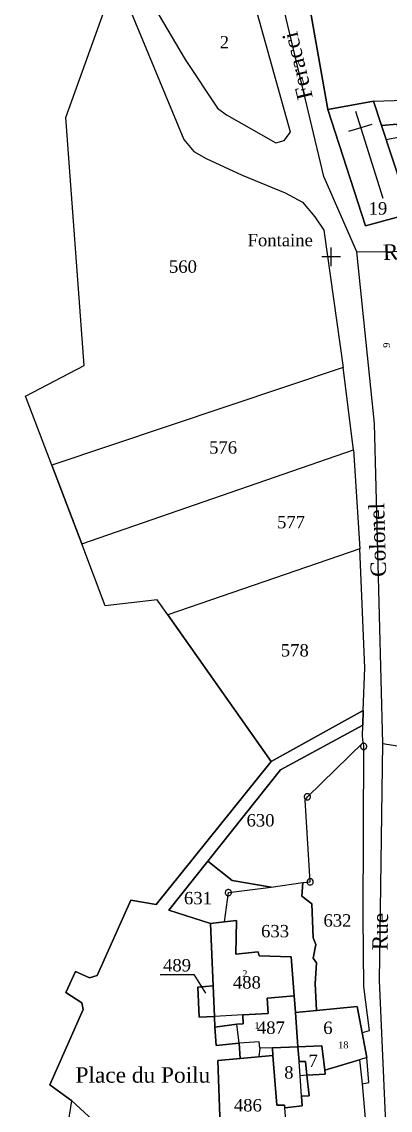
# Model space of a CAD drawing. Extents: x 1207245 to 1207999, y 6153356 to 6154119.
# Drawn here: x 1207338.8 to 1207398.5, y 6153678.6 to 6153854.7 of the extents above; entities that cross this region are included whole.
import ezdxf

# ---------------------------------------------------------------- set-up
doc = ezdxf.new("R2010")
doc.units = 0
doc.linetypes.add('CONTINU', pattern=[0])
doc.layers.get('0').update_dxf_attribs({"linetype": 'CONTINU'})
for name, color, linetype in [('1LIEUDIT', 7, 'CONTINU'), ('1PARCELLE', 7, 'CONTINU'), ('1SECTION', 7, 'CONTINU'), ('1SUBDSECT', 7, 'CONTINU'), ('1TRONROU', 7, 'CONTINU'), ('1ZONCOMM', 7, 'CONTINU'), ('3BATIDUR', 7, 'CONTINU'), ('3BATILEGER', 7, 'CONTINU'), ('3BORNE', 7, 'CONTINU'), ('3CALVAIRE', 7, 'CONTINU'), ('3CALVAIRETEX', 7, 'CONTINU'), ('3EGLISE', 7, 'CONTINU'), ('3FISCLINE', 7, 'CONTINUOUS'), ('3FLECHEPAR', 7, 'CONTINU'), ('3NUMVOIE', 7, 'CONTINU'), ('3PARCELLETEX', 7, 'CONTINU'), ('3TRONROUTEX', 7, 'CONTINU'), ('3ZONCOMMTEX', 7, 'CONTINU')]:
    doc.layers.add(name, color=color, linetype=linetype)
doc.styles.get("Standard").update_dxf_attribs({"font": 'Times New Roman'})

# ---------------------------------------------------------------- blocks, each defined once
blk = doc.blocks.new('BORLIPRO')
blk.add_lwpolyline([(-0.07, 0.5), (-0.19, 0.47), (-0.31, 0.4), (-0.4, 0.31), (-0.47, 0.19), (-0.5, 0.07), (-0.5, -0.07), (-0.47, -0.19), (-0.4, -0.31), (-0.31, -0.4), (-0.19, -0.47), (-0.07, -0.5), (0.07, -0.5), (0.19, -0.47), (0.31, -0.4), (0.4, -0.31), (0.47, -0.19), (0.5, -0.07), (0.5, 0.07), (0.47, 0.19), (0.4, 0.31), (0.31, 0.4), (0.19, 0.47), (0.07, 0.5)], close=True)
blk = doc.blocks.new('DETATOPO')
for points in [[(-1.5, 0), (1.5, 0)], [(0, -1.5), (0, 1.5)]]:
    blk.add_lwpolyline(points)

msp = doc.modelspace()

# ---------------------------------------------------------------- linework, layer by layer
at = {"layer": '1LIEUDIT'}
msp.add_lwpolyline([(1207338.78, 6153629.16), (1207346.91, 6153680.19), (1207343.33, 6153682.76), (1207348.75, 6153694.96), (1207348.51, 6153696.03), (1207345.92, 6153697.69), (1207347.46, 6153701.09), (1207349.74, 6153700.06), (1207351, 6153700.44), (1207356.47, 6153712.61), (1207360.57, 6153711.9), (1207379.18, 6153735.05), (1207362.45, 6153758.75), (1207360.72, 6153761.17), (1207352.29, 6153760.23), (1207348.5, 6153770.26), (1207343.67, 6153782.98), (1207339.39, 6153794.11), (1207348.9, 6153799.07), (1207345.92, 6153839.19), (1207353.04, 6153859.03)], dxfattribs=at)
at = {"layer": '1PARCELLE'}
for points in [[(1207372.25, 6153872.78), (1207360.04, 6153870.44), (1207359.88, 6153871.15), (1207356.64, 6153884.04), (1207350.63, 6153882.58), (1207354.68, 6153867.82), (1207356.44, 6153864.29), (1207358.07, 6153860.75), (1207365.27, 6153848.55), (1207370.47, 6153840.68), (1207371.96, 6153839.58), (1207379.91, 6153835.06), (1207381.29, 6153835.45), (1207382.28, 6153836.83), (1207372.25, 6153872.78)], [(1207388.35, 6153840.47), (1207395.73, 6153841.8), (1207397.05, 6153837.87), (1207399.56, 6153838.07), (1207403.12, 6153838.35), (1207411.29, 6153839.07), (1207417.54, 6153839.67), (1207412.61, 6153861.95), (1207408.18, 6153882.68), (1207394.87, 6153878.09), (1207394.25, 6153879.73), (1207389.67, 6153878.12), (1207382.13, 6153875.63), (1207388.35, 6153840.47)], [(1207390.84, 6153798.74), (1207343.67, 6153782.98), (1207339.39, 6153794.11), (1207348.9, 6153799.07), (1207345.92, 6153839.19), (1207353.04, 6153859.03), (1207355.33, 6153859.08), (1207365.05, 6153835.64), (1207366.67, 6153833.68), (1207368.66, 6153832.55), (1207374.47, 6153829.83), (1207381.44, 6153826.97), (1207384.27, 6153825.46), (1207386.25, 6153823.1), (1207387.71, 6153820.96), (1207390.84, 6153798.74)], [(1207388.35, 6153840.47), (1207395.73, 6153841.8), (1207397.05, 6153837.87), (1207400.46, 6153827.58), (1207401.77, 6153823.66), (1207394.46, 6153821.65), (1207388.35, 6153840.47)], [(1207397.05, 6153837.87), (1207399.56, 6153838.07), (1207403.12, 6153838.35), (1207411.29, 6153839.07), (1207412.57, 6153823.79), (1207410.54, 6153823.79), (1207403.38, 6153823.63), (1207401.77, 6153823.66), (1207400.46, 6153827.58), (1207397.05, 6153837.87)], [(1207390.84, 6153798.74), (1207343.67, 6153782.98), (1207348.5, 6153770.26), (1207392.52, 6153785.46), (1207390.84, 6153798.74)], [(1207348.5, 6153770.26), (1207392.52, 6153785.46), (1207393.54, 6153769.44), (1207362.45, 6153758.75), (1207360.72, 6153761.17), (1207352.29, 6153760.23), (1207348.5, 6153770.26)], [(1207379.18, 6153735.05), (1207394.06, 6153743.28), (1207394.34, 6153750.17), (1207393.54, 6153769.44), (1207362.45, 6153758.75), (1207379.18, 6153735.05)], [(1207394, 6153740.93), (1207380.7, 6153733.7), (1207368.93, 6153718.94), (1207372.87, 6153715.77), (1207379.19, 6153714.69), (1207384.31, 6153715.49), (1207385.48, 6153715.57), (1207384.67, 6153728.79), (1207385.03, 6153729.33), (1207394.06, 6153738.1), (1207393.94, 6153739.16), (1207394, 6153740.93)], [(1207393.89, 6153691.18), (1207393.07, 6153695.43), (1207386.52, 6153694.78), (1207386.28, 6153699.12), (1207386.53, 6153702.46), (1207385.97, 6153703.25), (1207386.39, 6153705.45), (1207385.95, 6153706.5), (1207385.76, 6153712.03), (1207384.12, 6153713.27), (1207384.31, 6153715.49), (1207385.48, 6153715.57), (1207384.67, 6153728.79), (1207385.03, 6153729.33), (1207394.06, 6153738.1), (1207394.14, 6153737.47), (1207394.02, 6153709.98), (1207394.1, 6153698.63), (1207395.04, 6153691.48), (1207393.89, 6153691.18)], [(1207368.93, 6153718.94), (1207362.62, 6153711), (1207369.33, 6153708.84), (1207371.62, 6153709.1), (1207372.24, 6153713.84), (1207379.19, 6153714.69), (1207372.87, 6153715.77), (1207368.93, 6153718.94)], [(1207383.1, 6153694.44), (1207382.9, 6153697.14), (1207382.43, 6153703.46), (1207377.2, 6153703.63), (1207377.05, 6153704.24), (1207373.45, 6153703.89), (1207373.55, 6153709.33), (1207371.62, 6153709.1), (1207372.24, 6153713.84), (1207379.19, 6153714.69), (1207384.31, 6153715.49), (1207384.12, 6153713.27), (1207385.76, 6153712.03), (1207385.95, 6153706.5), (1207386.39, 6153705.45), (1207385.97, 6153703.25), (1207386.53, 6153702.46), (1207386.28, 6153699.12), (1207386.52, 6153694.78), (1207383.1, 6153694.44)], [(1207369.33, 6153708.84), (1207369.78, 6153698.75), (1207370, 6153693.81), (1207370.05, 6153692.06), (1207373.63, 6153692.55), (1207374.64, 6153692.6), (1207374.57, 6153694.05), (1207378.67, 6153694.26), (1207378.51, 6153696.77), (1207382.9, 6153697.14), (1207382.43, 6153703.46), (1207377.2, 6153703.63), (1207377.05, 6153704.24), (1207373.45, 6153703.89), (1207373.55, 6153709.33), (1207371.62, 6153709.1), (1207369.33, 6153708.84)], [(1207369.78, 6153698.75), (1207367.28, 6153698.56), (1207367.52, 6153693.68), (1207370, 6153693.81), (1207369.78, 6153698.75)], [(1207370.05, 6153692.06), (1207370.24, 6153689.1), (1207373.97, 6153689.47), (1207374.16, 6153687.03), (1207379.46, 6153687.51), (1207379.36, 6153688.74), (1207383.51, 6153688.89), (1207383.1, 6153694.44), (1207382.9, 6153697.14), (1207378.51, 6153696.77), (1207378.67, 6153694.26), (1207374.57, 6153694.05), (1207374.64, 6153692.6), (1207373.63, 6153692.55), (1207370.05, 6153692.06)], [(1207387.87, 6153685.1), (1207393.46, 6153686.81), (1207393.9, 6153682.9), (1207395.01, 6153683.11), (1207394.66, 6153687.18), (1207393.89, 6153691.18), (1207393.07, 6153695.43), (1207386.52, 6153694.78), (1207383.1, 6153694.44), (1207383.51, 6153688.89), (1207387.4, 6153689.04), (1207387.87, 6153685.1)], [(1207374.16, 6153687.03), (1207370.51, 6153686.69), (1207371.08, 6153671.57), (1207373.93, 6153671.77), (1207374.43, 6153670.09), (1207375.06, 6153668.72), (1207376.72, 6153667.2), (1207378.18, 6153666.64), (1207382.53, 6153667.04), (1207381.74, 6153674.35), (1207381.38, 6153679.01), (1207381.35, 6153679.47), (1207380.09, 6153679.45), (1207379.46, 6153687.51), (1207374.16, 6153687.03)], [(1207381.38, 6153679.01), (1207381.35, 6153679.47), (1207380.09, 6153679.45), (1207379.46, 6153687.51), (1207379.36, 6153688.74), (1207383.51, 6153688.89), (1207383.68, 6153686.53), (1207384.73, 6153686.54), (1207384.96, 6153684.29), (1207385.32, 6153680.99), (1207384.09, 6153680.92), (1207384.21, 6153679.33), (1207381.38, 6153679.01)], [(1207387.87, 6153685.1), (1207387.94, 6153684.5), (1207384.96, 6153684.29), (1207384.73, 6153686.54), (1207383.68, 6153686.53), (1207383.51, 6153688.89), (1207387.4, 6153689.04), (1207387.87, 6153685.1)], [(1207382.53, 6153667.04), (1207381.74, 6153674.35), (1207381.38, 6153679.01), (1207384.21, 6153679.33), (1207384.09, 6153680.92), (1207385.32, 6153680.99), (1207384.96, 6153684.29), (1207387.94, 6153684.5), (1207387.87, 6153685.1), (1207393.46, 6153686.81), (1207393.9, 6153682.9), (1207395.16, 6153668.61), (1207382.53, 6153667.04)]]:
    msp.add_lwpolyline(points, close=True, dxfattribs=at)
msp.add_lwpolyline([(1207338.78, 6153629.16), (1207346.91, 6153680.19), (1207343.33, 6153682.76), (1207348.75, 6153694.96), (1207348.51, 6153696.03), (1207345.92, 6153697.69), (1207347.46, 6153701.09), (1207349.74, 6153700.06), (1207351, 6153700.44), (1207356.47, 6153712.61), (1207360.57, 6153711.9), (1207379.18, 6153735.05), (1207394.06, 6153743.28), (1207394, 6153740.93), (1207380.7, 6153733.7), (1207368.93, 6153718.94), (1207362.62, 6153711), (1207369.33, 6153708.84), (1207369.78, 6153698.75), (1207367.28, 6153698.56), (1207367.52, 6153693.68), (1207370, 6153693.81), (1207370.05, 6153692.06), (1207370.24, 6153689.1), (1207373.97, 6153689.47), (1207374.16, 6153687.03), (1207370.51, 6153686.69), (1207371.08, 6153671.57)], dxfattribs=at)
at = {"layer": '1SECTION'}
msp.add_lwpolyline([(1207338.78, 6153629.16), (1207346.91, 6153680.19), (1207343.33, 6153682.76), (1207348.75, 6153694.96), (1207348.51, 6153696.03), (1207345.92, 6153697.69), (1207347.46, 6153701.09), (1207349.74, 6153700.06), (1207351, 6153700.44), (1207356.47, 6153712.61), (1207360.57, 6153711.9), (1207379.18, 6153735.05), (1207362.45, 6153758.75), (1207360.72, 6153761.17), (1207352.29, 6153760.23), (1207348.5, 6153770.26), (1207343.67, 6153782.98), (1207339.39, 6153794.11), (1207348.9, 6153799.07), (1207345.92, 6153839.19), (1207353.04, 6153859.03)], dxfattribs=at)
at = {"layer": '1SUBDSECT'}
msp.add_lwpolyline([(1207338.78, 6153629.16), (1207346.91, 6153680.19), (1207343.33, 6153682.76), (1207348.75, 6153694.96), (1207348.51, 6153696.03), (1207345.92, 6153697.69), (1207347.46, 6153701.09), (1207349.74, 6153700.06), (1207351, 6153700.44), (1207356.47, 6153712.61), (1207360.57, 6153711.9), (1207379.18, 6153735.05), (1207362.45, 6153758.75), (1207360.72, 6153761.17), (1207352.29, 6153760.23), (1207348.5, 6153770.26), (1207343.67, 6153782.98), (1207339.39, 6153794.11), (1207348.9, 6153799.07), (1207345.92, 6153839.19), (1207353.04, 6153859.03)], dxfattribs=at)
at = {"layer": '1TRONROU'}
for points in [[(1207371.08, 6153671.57), (1207370.51, 6153686.69), (1207374.16, 6153687.03), (1207373.97, 6153689.47), (1207370.24, 6153689.1), (1207370.05, 6153692.06), (1207370, 6153693.81), (1207367.52, 6153693.68), (1207367.28, 6153698.56), (1207369.78, 6153698.75), (1207369.33, 6153708.84), (1207362.62, 6153711), (1207368.93, 6153718.94), (1207380.7, 6153733.7), (1207394, 6153740.93), (1207394, 6153740.93), (1207394.06, 6153743.28), (1207379.18, 6153735.05), (1207360.57, 6153711.9), (1207356.47, 6153712.61), (1207351, 6153700.44), (1207349.74, 6153700.06), (1207347.46, 6153701.09), (1207345.92, 6153697.69), (1207348.51, 6153696.03), (1207348.75, 6153694.96), (1207343.33, 6153682.76), (1207346.91, 6153680.19), (1207351.02, 6153676.4)], [(1207338.78, 6153629.16), (1207346.91, 6153680.19), (1207351.02, 6153676.4)]]:
    msp.add_lwpolyline(points, dxfattribs=at)
at = {"layer": '1ZONCOMM'}
for points in [[(1207404.64, 6153652.74), (1207397.86, 6153665.36), (1207397.66, 6153677.73), (1207396.7, 6153699.62), (1207397.26, 6153737.95), (1207395.9, 6153789.72), (1207393.03, 6153817.43), (1207387.7, 6153829.61), (1207376.64, 6153876.05), (1207374.56, 6153906.44), (1207372.13, 6153928.14)], [(1207393.03, 6153817.43), (1207410.38, 6153817.64), (1207449.9, 6153819.01), (1207459.89, 6153820.52), (1207478.89, 6153823.22)], [(1207397.26, 6153737.95), (1207419.08, 6153734.44), (1207422.54, 6153733.5), (1207428.24, 6153731.92), (1207434.34, 6153731.88), (1207447.26, 6153737.65), (1207502.01, 6153755.01)]]:
    msp.add_lwpolyline(points, dxfattribs=at)
at = {"layer": '3BATIDUR'}
for points in [[(1207397.05, 6153837.87), (1207395.73, 6153841.8), (1207388.35, 6153840.47), (1207382.13, 6153875.63), (1207389.67, 6153878.12), (1207390.39, 6153876.17), (1207386.83, 6153875.11), (1207387.67, 6153868.85), (1207396.96, 6153870.42), (1207403.12, 6153838.35), (1207399.56, 6153838.07), (1207397.05, 6153837.87)], [(1207400.46, 6153827.58), (1207397.05, 6153837.87), (1207395.73, 6153841.8), (1207388.35, 6153840.47), (1207394.46, 6153821.65), (1207401.77, 6153823.66), (1207400.46, 6153827.58)], [(1207399.56, 6153838.07), (1207397.05, 6153837.87), (1207400.46, 6153827.58), (1207403.15, 6153827.79), (1207403.38, 6153823.63), (1207410.54, 6153823.79), (1207409.66, 6153836.34), (1207401.71, 6153836.41), (1207400.02, 6153836.06), (1207399.56, 6153838.07)], [(1207374.57, 6153694.05), (1207370, 6153693.81), (1207369.78, 6153698.75), (1207369.33, 6153708.84), (1207371.62, 6153709.1), (1207373.55, 6153709.33), (1207373.45, 6153703.89), (1207377.05, 6153704.24), (1207377.2, 6153703.63), (1207382.43, 6153703.46), (1207382.9, 6153697.14), (1207378.51, 6153696.77), (1207378.67, 6153694.26), (1207374.57, 6153694.05)], [(1207369.78, 6153698.75), (1207367.28, 6153698.56), (1207367.52, 6153693.68), (1207370, 6153693.81), (1207369.78, 6153698.75)], [(1207373.97, 6153689.47), (1207373.63, 6153692.55), (1207374.64, 6153692.6), (1207374.57, 6153694.05), (1207378.67, 6153694.26), (1207378.51, 6153696.77), (1207382.9, 6153697.14), (1207383.1, 6153694.44), (1207383.51, 6153688.89), (1207379.36, 6153688.74), (1207377.34, 6153688.68), (1207377.24, 6153689.71), (1207373.97, 6153689.47)], [(1207393.46, 6153686.81), (1207387.87, 6153685.1), (1207387.4, 6153689.04), (1207383.51, 6153688.89), (1207383.1, 6153694.44), (1207386.52, 6153694.78), (1207393.07, 6153695.43), (1207393.89, 6153691.18), (1207394.66, 6153687.18), (1207393.46, 6153686.81)], [(1207374.16, 6153687.03), (1207370.51, 6153686.69), (1207371.08, 6153671.57), (1207373.93, 6153671.77), (1207378.58, 6153672.12), (1207378.51, 6153674.15), (1207381.74, 6153674.35), (1207381.38, 6153679.01), (1207381.35, 6153679.47), (1207380.09, 6153679.45), (1207379.46, 6153687.51), (1207374.16, 6153687.03)], [(1207383.85, 6153684.22), (1207383.68, 6153686.53), (1207383.51, 6153688.89), (1207379.36, 6153688.74), (1207379.46, 6153687.51), (1207380.09, 6153679.45), (1207381.35, 6153679.47), (1207381.38, 6153679.01), (1207384.21, 6153679.33), (1207384.09, 6153680.92), (1207383.85, 6153684.22)]]:
    msp.add_lwpolyline(points, close=True, dxfattribs=at)
at = {"layer": '3BATILEGER'}
for points in [[(1207383.68, 6153686.53), (1207384.73, 6153686.54), (1207384.96, 6153684.29), (1207387.94, 6153684.5), (1207387.87, 6153685.1), (1207387.4, 6153689.04), (1207383.51, 6153688.89), (1207383.68, 6153686.53)], [(1207383.85, 6153684.22), (1207383.68, 6153686.53), (1207384.73, 6153686.54), (1207384.96, 6153684.29), (1207383.85, 6153684.22)]]:
    msp.add_lwpolyline(points, close=True, dxfattribs=at)
at = {"layer": '3EGLISE'}
for points in [[(1207392.83, 6153840.18), (1207397.26, 6153826.11)], [(1207391.77, 6153836.95), (1207395.51, 6153838.07)]]:
    msp.add_lwpolyline(points, dxfattribs=at)
at = {"layer": '3FISCLINE'}
for points in [[(1207395.73, 6153841.8), (1207402.41, 6153842.04)], [(1207397.8, 6153835.63), (1207400.02, 6153836.06)], [(1207377.34, 6153688.68), (1207377.16, 6153687.3)]]:
    msp.add_lwpolyline(points, dxfattribs=at)
at = {"layer": '3FLECHEPAR'}
msp.add_lwpolyline([(1207361.2, 6153700.59), (1207366.66, 6153700.58), (1207368.51, 6153697.6)], dxfattribs=at)

# ---------------------------------------------------------------- block references
at = {"layer": '3BORNE'}
for p in [(1207394.14, 6153737.47), (1207385.03, 6153729.33), (1207385.48, 6153715.57), (1207372.24, 6153713.84)]:
    msp.add_blockref('BORLIPRO', p, dxfattribs=at)
at = {"layer": '3CALVAIRE', "rotation": 90}
msp.add_blockref('DETATOPO', (1207388.87, 6153816.65), dxfattribs=at)

# ---------------------------------------------------------------- texts
at = {"layer": '3CALVAIRETEX'}
msp.add_text('Fontaine', height=2, dxfattribs=at).set_placement((1207375.35, 6153818.35))
at = {"layer": '3NUMVOIE'}
msp.add_text('9', height=1.1, rotation=88.1, dxfattribs=at).set_placement((1207398.39, 6153801.92))
for s, p in [('2', (1207374.5, 6153700.19)), ('1', (1207376.45, 6153691.77)), ('18', (1207390.02, 6153688.66))]:
    msp.add_text(s, height=1.1, dxfattribs=at).set_placement(p)
at = {"layer": '3PARCELLETEX'}
for s, p in [('2', (1207370.84, 6153850.35)), ('19', (1207394.95, 6153823.48)), ('560', (1207362.62, 6153814.07)), ('576', (1207369.12, 6153784.82)), ('577', (1207380.12, 6153772.74)), ('578', (1207380.73, 6153752.02)), ('630', (1207375.18, 6153724.53)), ('631', (1207365.05, 6153711.95)), ('633', (1207377.54, 6153706.61)), ('632', (1207387.64, 6153708.34)), ('489', (1207361.66, 6153701.09)), ('488', (1207372.97, 6153698.32)), ('487', (1207376.86, 6153691)), ('6', (1207387.6, 6153690.98)), ('7', (1207385.22, 6153685.65)), ('8', (1207381.28, 6153683.76)), ('486', (1207373.13, 6153678.45))]:
    msp.add_text(s, height=2, dxfattribs=at).set_placement(p)
at = {"layer": '3TRONROUTEX'}
msp.add_text('Place du Poilu', height=2.5, dxfattribs=at).set_placement((1207347.49, 6153683.1))
at = {"layer": '3ZONCOMMTEX'}
for s, rotation, p in [('Feracci', 103.4, (1207385.93, 6153842.43)), ('Rampe', 2.1, (1207397.31, 6153816.12)), ('Colonel', 91.6, (1207397.8, 6153764.92)), ('Rue', 89.2, (1207398.02, 6153704.48))]:
    msp.add_text(s, height=2.5, rotation=rotation, dxfattribs=at).set_placement(p)

doc.saveas('drawing.dxf')
